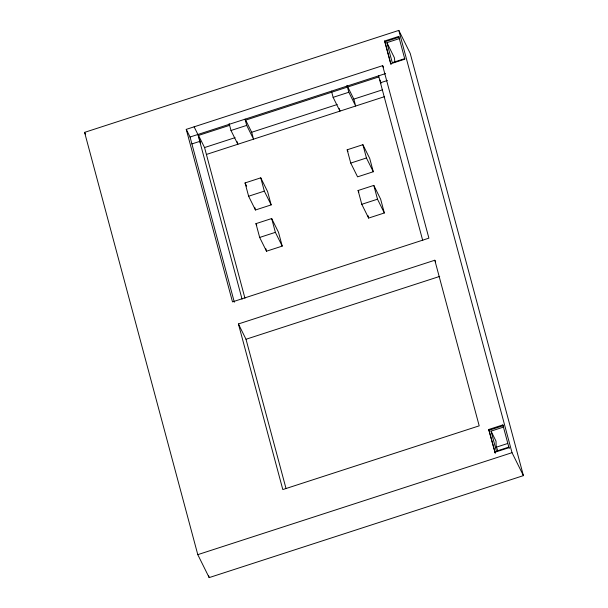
<?xml version="1.0" encoding="UTF-8"?>
<svg xmlns="http://www.w3.org/2000/svg" width="608" height="608" viewBox="0 0 608 608"><rect width="100%" height="100%" fill="white"/><g stroke="black" fill="none" stroke-linecap="round" stroke-linejoin="round"><path stroke-width="0.91" d="M84.588 132.369L398.818 30.4L410.21 53.352L523.412 475.631L209.182 577.6L197.79 554.648L84.588 132.369L85.432 134.064M384.583 41.017L398.726 36.427L399.106 37.194L384.963 41.785L384.583 41.017L390.686 63.787L404.829 59.196L398.726 36.427M404.837 58.588L392.266 62.662L386.908 42.651L399.471 38.578M382.645 65.649L428.891 238.154L232.499 301.88L186.253 129.375L382.645 65.649L383.488 67.351M186.253 129.375L190.053 137.028L385.571 73.583M198.193 135.531L229.611 125.339M245.328 120.24L378.875 76.904M229.148 123.591L230.994 130.492L246.704 125.392L253.544 139.164L251.689 132.263L245.237 119.259M331.459 91.139L333.123 97.348L348.832 92.256L355.665 106.02L353.818 99.119L347.768 86.929M191.9 143.929L199.758 141.375L200.518 142.91L198.482 135.318L204.562 147.554L244.963 298.277M380.441 82.749L387.425 80.484M204.562 147.554L235.083 137.651M251.689 132.263L337.204 104.515M353.818 99.119L382.546 89.802M206.408 154.455L384.393 96.702M245.054 182.932L260.764 177.832L267.604 191.604L271.16 204.896L255.451 209.996L248.619 196.224L245.054 182.932L246.666 186.17M347.176 149.788L362.892 144.696L369.725 158.46L373.289 171.752L357.58 176.852L350.74 163.081L347.176 149.788L347.981 151.415M248.619 196.224L264.328 191.125L271.16 204.896M350.74 163.081L366.449 157.989L373.289 171.752M255.968 223.645L271.677 218.546L278.517 232.309L282.211 246.111L266.502 251.21L259.669 237.439L255.968 223.645L256.774 225.264M358.089 190.502L373.806 185.402L380.638 199.173L384.34 212.975L368.623 218.074L361.79 204.303L358.089 190.502L358.895 192.12M259.669 237.439L275.378 232.347L282.211 246.111M361.79 204.303L377.5 199.204L384.34 212.975M434.811 260.232L479.203 425.836L282.811 489.562L238.42 323.958L434.811 260.232L435.655 261.934M238.42 323.958L246.012 339.256L439.706 276.404M488.726 429.491L495.208 453.028L488.726 429.491L502.862 424.908L503.614 427.052L491.044 431.125L496.409 451.136L508.98 447.062M489.106 430.259L503.242 425.668M495.9 447.313L507.612 443.521M494.828 452.261L508.972 447.678L509.352 448.438M197.79 554.648L512.02 452.686L523.412 475.631M386.908 42.651L394.349 57.646L394.911 61.955M333.123 97.348L339.956 111.12L339.264 108.536M491.044 431.125L496.006 441.127L496.181 446.166L497.709 450.566M230.994 130.492L237.834 144.263L237.135 141.672M194.112 126.829L197.912 134.474L242.06 299.159M398.818 30.4L512.02 452.686M502.862 424.908L508.972 447.678M384.963 41.785L391.066 64.554M380.068 80.058L380.973 83.433M378.586 75.848L422.735 240.532M346.978 85.356L348.832 92.256M362.892 144.696L366.449 157.989M373.806 185.402L377.5 199.204M367.931 215.483L368.623 218.074M245.039 119.183L246.704 125.392M260.764 177.832L264.328 191.125M271.677 218.546L275.378 232.347M254.737 207.336L255.451 209.996M265.81 248.626L266.502 251.21M246.012 339.256L285.988 488.391M190.053 137.028L234.331 302.206M208.696 575.768L209.182 577.6"/></g></svg>
